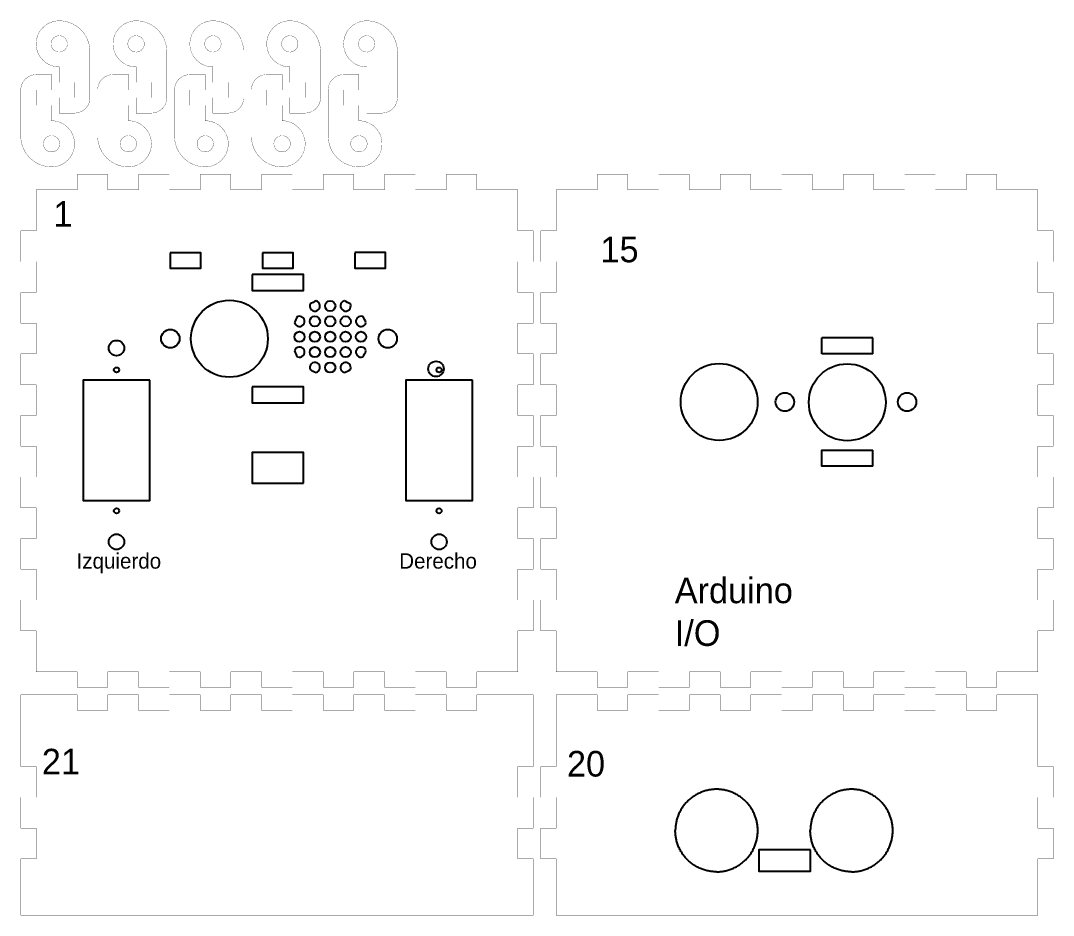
# Model space of a CAD drawing. Extents: x 10 to 742, y 10 to 384.
# Drawn here: x 10 to 211.5, y 183 to 357.5 of the extents above; entities that cross this region are included whole.
import ezdxf

# ---------------------------------------------------------------- set-up
doc = ezdxf.new("R2010")
doc.units = 0
doc.header["$MEASUREMENT"] = 0
doc.layers.add('Make2D$visible$lines', color=7, linetype='Continuous', true_color=0x000000)

msp = doc.modelspace()

# ---------------------------------------------------------------- linework, layer by layer
at = {"color": 1}
for points in [[(17.7, 357.5, 0.05, 0.05, 0), (17.35, 357.5, 0.05, 0.05, 0), (16.91, 357.46, 0.05, 0.05, 0), (16.34, 357.35, 0.05, 0.05, 0), (15.78, 357.16, 0.05, 0.05, 0), (15.38, 356.97, 0.05, 0.05, 0), (15.25, 356.9, 0.05, 0.05, 0), (15.12, 356.82, 0.05, 0.05, 0), (14.76, 356.57, 0.05, 0.05, 0), (14.32, 356.18, 0.05, 0.05, 0), (13.93, 355.74, 0.05, 0.05, 0), (13.68, 355.38, 0.05, 0.05, 0), (13.53, 355.12, 0.05, 0.05, 0), (13.34, 354.72, 0.05, 0.05, 0), (13.15, 354.16, 0.05, 0.05, 0), (13.04, 353.59, 0.05, 0.05, 0), (13, 353.15, 0.05, 0.05, 0), (13, 352.85, 0.05, 0.05, 0), (13.04, 352.41, 0.05, 0.05, 0), (13.15, 351.84, 0.05, 0.05, 0), (13.34, 351.28, 0.05, 0.05, 0), (13.53, 350.88, 0.05, 0.05, 0), (13.6, 350.75, 0.05, 0.05, 0), (13.68, 350.62, 0.05, 0.05, 0), (13.93, 350.26, 0.05, 0.05, 0), (14.32, 349.82, 0.05, 0.05, 0), (14.76, 349.43, 0.05, 0.05, 0), (15.12, 349.18, 0.05, 0.05, 0), (15.25, 349.1, 0.05, 0.05, 0), (15.38, 349.03, 0.05, 0.05, 0), (15.78, 348.84, 0.05, 0.05, 0), (16.34, 348.65, 0.05, 0.05, 0), (16.91, 348.54, 0.05, 0.05, 0), (17.35, 348.5, 0.05, 0.05, 0), (17.5, 348.5, 0.05, 0.05, 0), (17.5, 345.5, 0.05, 0.05, 0), (20.5, 345.5, 0.05, 0.05, 0), (20.5, 342.5, 0.05, 0.05, 0), (17.5, 342.5, 0.05, 0.05, 0), (17.5, 339.5, 0.05, 0.05, 0), (20.6, 339.5, 0.05, 0.05, 0), (20.89, 339.53, 0.05, 0.05, 0), (21.28, 339.6, 0.05, 0.05, 0), (21.65, 339.73, 0.05, 0.05, 0), (21.91, 339.85, 0.05, 0.05, 0), (22, 339.9, 0.05, 0.05, 0), (22.08, 339.95, 0.05, 0.05, 0), (22.33, 340.12, 0.05, 0.05, 0), (22.62, 340.38, 0.05, 0.05, 0), (22.88, 340.67, 0.05, 0.05, 0), (23.05, 340.92, 0.05, 0.05, 0), (23.1, 341, 0.05, 0.05, 0), (23.15, 341.08, 0.05, 0.05, 0), (23.27, 341.35, 0.05, 0.05, 0), (23.4, 341.72, 0.05, 0.05, 0), (23.47, 342.11, 0.05, 0.05, 0), (23.5, 342.4, 0.05, 0.05, 0), (23.5, 351.7, 0.05, 0.05, 0), (23.45, 352.29, 0.05, 0.05, 0), (23.29, 353.05, 0.05, 0.05, 0), (23.04, 353.79, 0.05, 0.05, 0), (22.79, 354.33, 0.05, 0.05, 0), (22.7, 354.5, 0.05, 0.05, 0), (22.6, 354.67, 0.05, 0.05, 0), (22.26, 355.15, 0.05, 0.05, 0), (21.74, 355.75, 0.05, 0.05, 0), (21.15, 356.26, 0.05, 0.05, 0), (20.67, 356.6, 0.05, 0.05, 0), (20.5, 356.7, 0.05, 0.05, 0), (20.33, 356.8, 0.05, 0.05, 0), (19.79, 357.04, 0.05, 0.05, 0), (19.05, 357.3, 0.05, 0.05, 0), (18.28, 357.45, 0.05, 0.05, 0), (17.7, 357.5, 0.05, 0.05, 0), (17.5, 357.5, 0.05, 0.05, 0)], [(32.7, 357.5, 0.05, 0.05, 0), (32.35, 357.5, 0.05, 0.05, 0), (31.91, 357.46, 0.05, 0.05, 0), (31.34, 357.35, 0.05, 0.05, 0), (30.78, 357.16, 0.05, 0.05, 0), (30.38, 356.97, 0.05, 0.05, 0), (30.25, 356.9, 0.05, 0.05, 0), (30.12, 356.82, 0.05, 0.05, 0), (29.76, 356.57, 0.05, 0.05, 0), (29.32, 356.18, 0.05, 0.05, 0), (28.93, 355.74, 0.05, 0.05, 0), (28.68, 355.38, 0.05, 0.05, 0), (28.6, 355.25, 0.05, 0.05, 0), (28.53, 355.12, 0.05, 0.05, 0), (28.34, 354.72, 0.05, 0.05, 0), (28.15, 354.16, 0.05, 0.05, 0), (28.04, 353.59, 0.05, 0.05, 0), (28, 353.15, 0.05, 0.05, 0), (28, 352.85, 0.05, 0.05, 0), (28.04, 352.41, 0.05, 0.05, 0), (28.15, 351.84, 0.05, 0.05, 0), (28.34, 351.28, 0.05, 0.05, 0), (28.53, 350.88, 0.05, 0.05, 0), (28.6, 350.75, 0.05, 0.05, 0), (28.68, 350.62, 0.05, 0.05, 0), (28.93, 350.26, 0.05, 0.05, 0), (29.32, 349.82, 0.05, 0.05, 0), (29.76, 349.43, 0.05, 0.05, 0), (30.12, 349.18, 0.05, 0.05, 0), (30.25, 349.1, 0.05, 0.05, 0), (30.38, 349.03, 0.05, 0.05, 0), (30.78, 348.84, 0.05, 0.05, 0), (31.34, 348.65, 0.05, 0.05, 0), (31.91, 348.54, 0.05, 0.05, 0), (32.35, 348.5, 0.05, 0.05, 0), (32.5, 348.5, 0.05, 0.05, 0), (32.5, 345.5, 0.05, 0.05, 0), (35.5, 345.5, 0.05, 0.05, 0), (35.5, 342.5, 0.05, 0.05, 0), (32.5, 342.5, 0.05, 0.05, 0), (32.5, 339.5, 0.05, 0.05, 0), (35.6, 339.5, 0.05, 0.05, 0), (35.89, 339.53, 0.05, 0.05, 0), (36.28, 339.6, 0.05, 0.05, 0), (36.65, 339.73, 0.05, 0.05, 0), (36.91, 339.85, 0.05, 0.05, 0), (37, 339.9, 0.05, 0.05, 0), (37.08, 339.95, 0.05, 0.05, 0), (37.33, 340.12, 0.05, 0.05, 0), (37.62, 340.38, 0.05, 0.05, 0), (37.88, 340.67, 0.05, 0.05, 0), (38.05, 340.92, 0.05, 0.05, 0), (38.1, 341, 0.05, 0.05, 0), (38.15, 341.08, 0.05, 0.05, 0), (38.27, 341.35, 0.05, 0.05, 0), (38.4, 341.72, 0.05, 0.05, 0), (38.47, 342.11, 0.05, 0.05, 0), (38.5, 342.4, 0.05, 0.05, 0), (38.5, 351.7, 0.05, 0.05, 0), (38.45, 352.29, 0.05, 0.05, 0), (38.29, 353.05, 0.05, 0.05, 0), (38.04, 353.79, 0.05, 0.05, 0), (37.79, 354.33, 0.05, 0.05, 0), (37.7, 354.5, 0.05, 0.05, 0), (37.6, 354.67, 0.05, 0.05, 0), (37.26, 355.15, 0.05, 0.05, 0), (36.74, 355.75, 0.05, 0.05, 0), (36.15, 356.26, 0.05, 0.05, 0), (35.67, 356.6, 0.05, 0.05, 0), (35.5, 356.7, 0.05, 0.05, 0), (35.33, 356.8, 0.05, 0.05, 0), (34.79, 357.04, 0.05, 0.05, 0), (34.05, 357.3, 0.05, 0.05, 0), (33.28, 357.45, 0.05, 0.05, 0), (32.7, 357.5, 0.05, 0.05, 0), (32.5, 357.5, 0.05, 0.05, 0)], [(47.7, 357.5, 0.05, 0.05, 0), (47.35, 357.5, 0.05, 0.05, 0), (46.91, 357.46, 0.05, 0.05, 0), (46.34, 357.35, 0.05, 0.05, 0), (45.78, 357.16, 0.05, 0.05, 0), (45.38, 356.97, 0.05, 0.05, 0), (45.25, 356.9, 0.05, 0.05, 0), (45.12, 356.82, 0.05, 0.05, 0), (44.76, 356.57, 0.05, 0.05, 0), (44.32, 356.18, 0.05, 0.05, 0), (43.93, 355.74, 0.05, 0.05, 0), (43.68, 355.38, 0.05, 0.05, 0), (43.6, 355.25, 0.05, 0.05, 0), (43.53, 355.12, 0.05, 0.05, 0), (43.34, 354.72, 0.05, 0.05, 0), (43.15, 354.16, 0.05, 0.05, 0), (43.04, 353.59, 0.05, 0.05, 0), (43, 353.15, 0.05, 0.05, 0), (43, 352.85, 0.05, 0.05, 0), (43.04, 352.41, 0.05, 0.05, 0), (43.15, 351.84, 0.05, 0.05, 0), (43.34, 351.28, 0.05, 0.05, 0), (43.53, 350.88, 0.05, 0.05, 0), (43.6, 350.75, 0.05, 0.05, 0), (43.68, 350.62, 0.05, 0.05, 0), (43.93, 350.26, 0.05, 0.05, 0), (44.32, 349.82, 0.05, 0.05, 0), (44.76, 349.43, 0.05, 0.05, 0), (45.12, 349.18, 0.05, 0.05, 0), (45.25, 349.1, 0.05, 0.05, 0), (45.38, 349.03, 0.05, 0.05, 0), (45.78, 348.84, 0.05, 0.05, 0), (46.34, 348.65, 0.05, 0.05, 0), (46.91, 348.54, 0.05, 0.05, 0), (47.35, 348.5, 0.05, 0.05, 0), (47.5, 348.5, 0.05, 0.05, 0), (47.5, 345.5, 0.05, 0.05, 0), (50.5, 345.5, 0.05, 0.05, 0), (50.5, 342.5, 0.05, 0.05, 0), (47.5, 342.5, 0.05, 0.05, 0), (47.5, 339.5, 0.05, 0.05, 0), (50.6, 339.5, 0.05, 0.05, 0), (50.89, 339.53, 0.05, 0.05, 0), (51.28, 339.6, 0.05, 0.05, 0), (51.65, 339.73, 0.05, 0.05, 0), (51.91, 339.85, 0.05, 0.05, 0), (52, 339.9, 0.05, 0.05, 0), (52.08, 339.95, 0.05, 0.05, 0), (52.33, 340.12, 0.05, 0.05, 0), (52.62, 340.38, 0.05, 0.05, 0), (52.88, 340.67, 0.05, 0.05, 0), (53.05, 340.92, 0.05, 0.05, 0), (53.1, 341, 0.05, 0.05, 0), (53.15, 341.08, 0.05, 0.05, 0), (53.27, 341.35, 0.05, 0.05, 0), (53.4, 341.72, 0.05, 0.05, 0), (53.47, 342.11, 0.05, 0.05, 0), (53.5, 342.4, 0.05, 0.05, 0), (53.5, 351.7, 0.05, 0.05, 0), (53.45, 352.29, 0.05, 0.05, 0), (53.29, 353.05, 0.05, 0.05, 0), (53.04, 353.79, 0.05, 0.05, 0), (52.79, 354.33, 0.05, 0.05, 0), (52.7, 354.5, 0.05, 0.05, 0), (52.6, 354.67, 0.05, 0.05, 0), (52.26, 355.15, 0.05, 0.05, 0), (51.74, 355.75, 0.05, 0.05, 0), (51.15, 356.26, 0.05, 0.05, 0), (50.67, 356.6, 0.05, 0.05, 0), (50.5, 356.7, 0.05, 0.05, 0), (50.33, 356.8, 0.05, 0.05, 0), (49.79, 357.04, 0.05, 0.05, 0), (49.05, 357.3, 0.05, 0.05, 0), (48.28, 357.45, 0.05, 0.05, 0), (47.7, 357.5, 0.05, 0.05, 0), (47.5, 357.5, 0.05, 0.05, 0)], [(62.7, 357.5, 0.05, 0.05, 0), (62.35, 357.5, 0.05, 0.05, 0), (61.91, 357.46, 0.05, 0.05, 0), (61.34, 357.35, 0.05, 0.05, 0), (60.78, 357.16, 0.05, 0.05, 0), (60.38, 356.97, 0.05, 0.05, 0), (60.25, 356.9, 0.05, 0.05, 0), (60.12, 356.82, 0.05, 0.05, 0), (59.76, 356.57, 0.05, 0.05, 0), (59.32, 356.18, 0.05, 0.05, 0), (58.93, 355.74, 0.05, 0.05, 0), (58.68, 355.38, 0.05, 0.05, 0), (58.53, 355.12, 0.05, 0.05, 0), (58.34, 354.72, 0.05, 0.05, 0), (58.15, 354.16, 0.05, 0.05, 0), (58.04, 353.59, 0.05, 0.05, 0), (58, 353.15, 0.05, 0.05, 0), (58, 352.85, 0.05, 0.05, 0), (58.04, 352.41, 0.05, 0.05, 0), (58.15, 351.84, 0.05, 0.05, 0), (58.34, 351.28, 0.05, 0.05, 0), (58.53, 350.88, 0.05, 0.05, 0), (58.6, 350.75, 0.05, 0.05, 0), (58.68, 350.62, 0.05, 0.05, 0), (58.93, 350.26, 0.05, 0.05, 0), (59.32, 349.82, 0.05, 0.05, 0), (59.76, 349.43, 0.05, 0.05, 0), (60.12, 349.18, 0.05, 0.05, 0), (60.25, 349.1, 0.05, 0.05, 0), (60.38, 349.03, 0.05, 0.05, 0), (60.78, 348.84, 0.05, 0.05, 0), (61.34, 348.65, 0.05, 0.05, 0), (61.91, 348.54, 0.05, 0.05, 0), (62.35, 348.5, 0.05, 0.05, 0), (62.5, 348.5, 0.05, 0.05, 0), (62.5, 345.5, 0.05, 0.05, 0), (65.5, 345.5, 0.05, 0.05, 0), (65.5, 342.5, 0.05, 0.05, 0), (62.5, 342.5, 0.05, 0.05, 0), (62.5, 339.5, 0.05, 0.05, 0), (65.6, 339.5, 0.05, 0.05, 0), (65.89, 339.53, 0.05, 0.05, 0), (66.28, 339.6, 0.05, 0.05, 0), (66.65, 339.73, 0.05, 0.05, 0), (66.91, 339.85, 0.05, 0.05, 0), (67, 339.9, 0.05, 0.05, 0), (67.08, 339.95, 0.05, 0.05, 0), (67.33, 340.12, 0.05, 0.05, 0), (67.62, 340.38, 0.05, 0.05, 0), (67.88, 340.67, 0.05, 0.05, 0), (68.05, 340.92, 0.05, 0.05, 0), (68.1, 341, 0.05, 0.05, 0), (68.15, 341.08, 0.05, 0.05, 0), (68.27, 341.35, 0.05, 0.05, 0), (68.4, 341.72, 0.05, 0.05, 0), (68.47, 342.11, 0.05, 0.05, 0), (68.5, 342.4, 0.05, 0.05, 0), (68.5, 351.7, 0.05, 0.05, 0), (68.45, 352.29, 0.05, 0.05, 0), (68.29, 353.05, 0.05, 0.05, 0), (68.04, 353.79, 0.05, 0.05, 0), (67.79, 354.33, 0.05, 0.05, 0), (67.7, 354.5, 0.05, 0.05, 0), (67.6, 354.67, 0.05, 0.05, 0), (67.26, 355.15, 0.05, 0.05, 0), (66.74, 355.75, 0.05, 0.05, 0), (66.15, 356.26, 0.05, 0.05, 0), (65.67, 356.6, 0.05, 0.05, 0), (65.5, 356.7, 0.05, 0.05, 0), (65.33, 356.8, 0.05, 0.05, 0), (64.79, 357.04, 0.05, 0.05, 0), (64.05, 357.3, 0.05, 0.05, 0), (63.28, 357.45, 0.05, 0.05, 0), (62.7, 357.5, 0.05, 0.05, 0), (62.5, 357.5, 0.05, 0.05, 0)], [(77.7, 357.5, 0.05, 0.05, 0), (77.35, 357.5, 0.05, 0.05, 0), (76.91, 357.46, 0.05, 0.05, 0), (76.34, 357.35, 0.05, 0.05, 0), (75.78, 357.16, 0.05, 0.05, 0), (75.38, 356.97, 0.05, 0.05, 0), (75.25, 356.9, 0.05, 0.05, 0), (75.12, 356.82, 0.05, 0.05, 0), (74.76, 356.57, 0.05, 0.05, 0), (74.32, 356.18, 0.05, 0.05, 0), (73.93, 355.74, 0.05, 0.05, 0), (73.68, 355.38, 0.05, 0.05, 0), (73.53, 355.12, 0.05, 0.05, 0), (73.34, 354.72, 0.05, 0.05, 0), (73.15, 354.16, 0.05, 0.05, 0), (73.04, 353.59, 0.05, 0.05, 0), (73, 353.15, 0.05, 0.05, 0), (73, 352.85, 0.05, 0.05, 0), (73.04, 352.41, 0.05, 0.05, 0), (73.15, 351.84, 0.05, 0.05, 0), (73.34, 351.28, 0.05, 0.05, 0), (73.53, 350.88, 0.05, 0.05, 0), (73.6, 350.75, 0.05, 0.05, 0), (73.68, 350.62, 0.05, 0.05, 0), (73.93, 350.26, 0.05, 0.05, 0), (74.32, 349.82, 0.05, 0.05, 0), (74.76, 349.43, 0.05, 0.05, 0), (75.12, 349.18, 0.05, 0.05, 0), (75.25, 349.1, 0.05, 0.05, 0), (75.38, 349.03, 0.05, 0.05, 0), (75.78, 348.84, 0.05, 0.05, 0), (76.34, 348.65, 0.05, 0.05, 0), (76.91, 348.54, 0.05, 0.05, 0), (77.35, 348.5, 0.05, 0.05, 0), (77.5, 348.5, 0.05, 0.05, 0), (77.5, 345.5, 0.05, 0.05, 0), (80.5, 345.5, 0.05, 0.05, 0), (80.5, 342.5, 0.05, 0.05, 0), (77.5, 342.5, 0.05, 0.05, 0), (77.5, 339.5, 0.05, 0.05, 0), (80.6, 339.5, 0.05, 0.05, 0), (80.89, 339.53, 0.05, 0.05, 0), (81.28, 339.6, 0.05, 0.05, 0), (81.65, 339.73, 0.05, 0.05, 0), (81.91, 339.85, 0.05, 0.05, 0), (82, 339.9, 0.05, 0.05, 0), (82.08, 339.95, 0.05, 0.05, 0), (82.33, 340.12, 0.05, 0.05, 0), (82.62, 340.38, 0.05, 0.05, 0), (82.88, 340.67, 0.05, 0.05, 0), (83.05, 340.92, 0.05, 0.05, 0), (83.1, 341, 0.05, 0.05, 0), (83.15, 341.08, 0.05, 0.05, 0), (83.27, 341.35, 0.05, 0.05, 0), (83.4, 341.72, 0.05, 0.05, 0), (83.47, 342.11, 0.05, 0.05, 0), (83.5, 342.4, 0.05, 0.05, 0), (83.5, 351.7, 0.05, 0.05, 0), (83.45, 352.29, 0.05, 0.05, 0), (83.29, 353.05, 0.05, 0.05, 0), (83.04, 353.79, 0.05, 0.05, 0), (82.79, 354.33, 0.05, 0.05, 0), (82.7, 354.5, 0.05, 0.05, 0), (82.6, 354.67, 0.05, 0.05, 0), (82.26, 355.15, 0.05, 0.05, 0), (81.74, 355.75, 0.05, 0.05, 0), (81.15, 356.26, 0.05, 0.05, 0), (80.67, 356.6, 0.05, 0.05, 0), (80.5, 356.7, 0.05, 0.05, 0), (80.33, 356.8, 0.05, 0.05, 0), (79.79, 357.04, 0.05, 0.05, 0), (79.05, 357.3, 0.05, 0.05, 0), (78.28, 357.45, 0.05, 0.05, 0), (77.7, 357.5, 0.05, 0.05, 0), (77.5, 357.5, 0.05, 0.05, 0)], [(15.9, 352.89, 0.05, 0.05, 0), (15.9, 353.11, 0, 0, 0)], [(30.9, 352.89, 0.05, 0.05, 0), (30.9, 353.11, 0, 0, 0)], [(45.9, 352.89, 0.05, 0.05, 0), (45.9, 353.11, 0, 0, 0)], [(60.9, 352.89, 0.05, 0.05, 0), (60.9, 353.11, 0, 0, 0)], [(75.9, 352.89, 0.05, 0.05, 0), (75.9, 353.11, 0, 0, 0)], [(17.6, 333.61, 0.05, 0.05, 0), (17.6, 333.39, 0.05, 0.05, 0), (17.54, 333.05, 0.05, 0.05, 0), (17.39, 332.7, 0.05, 0.05, 0), (17.35, 332.63, 0.05, 0.05, 0), (17.3, 332.57, 0.05, 0.05, 0), (17.05, 332.29, 0.05, 0.05, 0), (16.73, 332.08, 0.05, 0.05, 0), (16.66, 332.05, 0.05, 0.05, 0), (16.59, 332.01, 0.05, 0.05, 0), (16.23, 331.92, 0.05, 0.05, 0), (15.85, 331.91, 0.05, 0.05, 0), (15.77, 331.92, 0.05, 0.05, 0), (15.7, 331.93, 0.05, 0.05, 0), (15.33, 332.05, 0.05, 0.05, 0), (15.01, 332.24, 0.05, 0.05, 0), (14.95, 332.29, 0.05, 0.05, 0), (14.89, 332.34, 0.05, 0.05, 0), (14.65, 332.63, 0.05, 0.05, 0), (14.49, 332.98, 0.05, 0.05, 0), (14.47, 333.05, 0.05, 0.05, 0), (14.44, 333.12, 0.05, 0.05, 0), (14.4, 333.5, 0.05, 0.05, 0), (14.44, 333.88, 0.05, 0.05, 0), (14.47, 333.95, 0.05, 0.05, 0), (14.49, 334.03, 0.05, 0.05, 0), (14.65, 334.37, 0.05, 0.05, 0), (14.89, 334.66, 0.05, 0.05, 0), (14.95, 334.71, 0.05, 0.05, 0), (15.01, 334.76, 0.05, 0.05, 0), (15.33, 334.95, 0.05, 0.05, 0), (15.7, 335.07, 0.05, 0.05, 0), (15.77, 335.08, 0.05, 0.05, 0), (15.85, 335.1, 0.05, 0.05, 0), (16.23, 335.08, 0.05, 0.05, 0), (16.59, 334.99, 0.05, 0.05, 0), (16.66, 334.95, 0.05, 0.05, 0), (16.73, 334.92, 0.05, 0.05, 0), (17.05, 334.71, 0.05, 0.05, 0), (17.3, 334.43, 0.05, 0.05, 0), (17.35, 334.37, 0.05, 0.05, 0), (17.39, 334.3, 0.05, 0.05, 0), (17.54, 333.95, 0.05, 0.05, 0), (17.6, 333.61, 0.05, 0.05, 0), (17.6, 333.5, 0.05, 0.05, 0)], [(32.6, 333.61, 0.05, 0.05, 0), (32.6, 333.39, 0.05, 0.05, 0), (32.53, 333.05, 0.05, 0.05, 0), (32.39, 332.7, 0.05, 0.05, 0), (32.35, 332.63, 0.05, 0.05, 0), (32.3, 332.57, 0.05, 0.05, 0), (32.05, 332.29, 0.05, 0.05, 0), (31.73, 332.08, 0.05, 0.05, 0), (31.66, 332.05, 0.05, 0.05, 0), (31.59, 332.01, 0.05, 0.05, 0), (31.23, 331.92, 0.05, 0.05, 0), (30.85, 331.91, 0.05, 0.05, 0), (30.77, 331.92, 0.05, 0.05, 0), (30.7, 331.93, 0.05, 0.05, 0), (30.33, 332.05, 0.05, 0.05, 0), (30.01, 332.24, 0.05, 0.05, 0), (29.95, 332.29, 0.05, 0.05, 0), (29.89, 332.34, 0.05, 0.05, 0), (29.65, 332.63, 0.05, 0.05, 0), (29.49, 332.98, 0.05, 0.05, 0), (29.47, 333.05, 0.05, 0.05, 0), (29.44, 333.12, 0.05, 0.05, 0), (29.4, 333.5, 0.05, 0.05, 0), (29.44, 333.88, 0.05, 0.05, 0), (29.47, 333.95, 0.05, 0.05, 0), (29.49, 334.03, 0.05, 0.05, 0), (29.65, 334.37, 0.05, 0.05, 0), (29.89, 334.66, 0.05, 0.05, 0), (29.95, 334.71, 0.05, 0.05, 0), (30.01, 334.76, 0.05, 0.05, 0), (30.33, 334.95, 0.05, 0.05, 0), (30.7, 335.07, 0.05, 0.05, 0), (30.77, 335.08, 0.05, 0.05, 0), (30.85, 335.1, 0.05, 0.05, 0), (31.23, 335.08, 0.05, 0.05, 0), (31.59, 334.99, 0.05, 0.05, 0), (31.66, 334.95, 0.05, 0.05, 0), (31.73, 334.92, 0.05, 0.05, 0), (32.05, 334.71, 0.05, 0.05, 0), (32.3, 334.43, 0.05, 0.05, 0), (32.35, 334.37, 0.05, 0.05, 0), (32.39, 334.3, 0.05, 0.05, 0), (32.53, 333.95, 0.05, 0.05, 0), (32.6, 333.61, 0.05, 0.05, 0), (32.6, 333.5, 0.05, 0.05, 0)], [(47.6, 333.61, 0.05, 0.05, 0), (47.6, 333.39, 0.05, 0.05, 0), (47.54, 333.05, 0.05, 0.05, 0), (47.39, 332.7, 0.05, 0.05, 0), (47.35, 332.63, 0.05, 0.05, 0), (47.3, 332.57, 0.05, 0.05, 0), (47.05, 332.29, 0.05, 0.05, 0), (46.73, 332.08, 0.05, 0.05, 0), (46.66, 332.05, 0.05, 0.05, 0), (46.59, 332.01, 0.05, 0.05, 0), (46.23, 331.92, 0.05, 0.05, 0), (45.85, 331.91, 0.05, 0.05, 0), (45.77, 331.92, 0.05, 0.05, 0), (45.7, 331.93, 0.05, 0.05, 0), (45.33, 332.05, 0.05, 0.05, 0), (45.01, 332.24, 0.05, 0.05, 0), (44.95, 332.29, 0.05, 0.05, 0), (44.89, 332.34, 0.05, 0.05, 0), (44.65, 332.63, 0.05, 0.05, 0), (44.49, 332.98, 0.05, 0.05, 0), (44.47, 333.05, 0.05, 0.05, 0), (44.44, 333.12, 0.05, 0.05, 0), (44.4, 333.5, 0.05, 0.05, 0), (44.44, 333.88, 0.05, 0.05, 0), (44.47, 333.95, 0.05, 0.05, 0), (44.49, 334.03, 0.05, 0.05, 0), (44.65, 334.37, 0.05, 0.05, 0), (44.89, 334.66, 0.05, 0.05, 0), (44.95, 334.71, 0.05, 0.05, 0), (45.01, 334.76, 0.05, 0.05, 0), (45.33, 334.95, 0.05, 0.05, 0), (45.7, 335.07, 0.05, 0.05, 0), (45.77, 335.08, 0.05, 0.05, 0), (45.85, 335.1, 0.05, 0.05, 0), (46.23, 335.08, 0.05, 0.05, 0), (46.59, 334.99, 0.05, 0.05, 0), (46.66, 334.95, 0.05, 0.05, 0), (46.73, 334.92, 0.05, 0.05, 0), (47.05, 334.71, 0.05, 0.05, 0), (47.3, 334.43, 0.05, 0.05, 0), (47.35, 334.37, 0.05, 0.05, 0), (47.39, 334.3, 0.05, 0.05, 0), (47.54, 333.95, 0.05, 0.05, 0), (47.6, 333.61, 0.05, 0.05, 0), (47.6, 333.5, 0.05, 0.05, 0)], [(62.6, 333.61, 0.05, 0.05, 0), (62.6, 333.39, 0.05, 0.05, 0), (62.54, 333.05, 0.05, 0.05, 0), (62.39, 332.7, 0.05, 0.05, 0), (62.35, 332.63, 0.05, 0.05, 0), (62.3, 332.57, 0.05, 0.05, 0), (62.05, 332.29, 0.05, 0.05, 0), (61.73, 332.08, 0.05, 0.05, 0), (61.66, 332.05, 0.05, 0.05, 0), (61.59, 332.01, 0.05, 0.05, 0), (61.23, 331.92, 0.05, 0.05, 0), (60.85, 331.91, 0.05, 0.05, 0), (60.77, 331.92, 0.05, 0.05, 0), (60.7, 331.93, 0.05, 0.05, 0), (60.33, 332.05, 0.05, 0.05, 0), (60.01, 332.24, 0.05, 0.05, 0), (59.95, 332.29, 0.05, 0.05, 0), (59.89, 332.34, 0.05, 0.05, 0), (59.65, 332.63, 0.05, 0.05, 0), (59.49, 332.98, 0.05, 0.05, 0), (59.47, 333.05, 0.05, 0.05, 0), (59.44, 333.12, 0.05, 0.05, 0), (59.4, 333.5, 0.05, 0.05, 0), (59.44, 333.88, 0.05, 0.05, 0), (59.47, 333.95, 0.05, 0.05, 0), (59.49, 334.03, 0.05, 0.05, 0), (59.65, 334.37, 0.05, 0.05, 0), (59.89, 334.66, 0.05, 0.05, 0), (59.95, 334.71, 0.05, 0.05, 0), (60.01, 334.76, 0.05, 0.05, 0), (60.33, 334.95, 0.05, 0.05, 0), (60.7, 335.07, 0.05, 0.05, 0), (60.77, 335.08, 0.05, 0.05, 0), (60.85, 335.1, 0.05, 0.05, 0), (61.23, 335.08, 0.05, 0.05, 0), (61.59, 334.99, 0.05, 0.05, 0), (61.66, 334.95, 0.05, 0.05, 0), (61.73, 334.92, 0.05, 0.05, 0), (62.05, 334.71, 0.05, 0.05, 0), (62.3, 334.43, 0.05, 0.05, 0), (62.35, 334.37, 0.05, 0.05, 0), (62.39, 334.3, 0.05, 0.05, 0), (62.54, 333.95, 0.05, 0.05, 0), (62.6, 333.61, 0.05, 0.05, 0), (62.6, 333.5, 0.05, 0.05, 0)], [(77.6, 333.61, 0.05, 0.05, 0), (77.6, 333.39, 0.05, 0.05, 0), (77.54, 333.05, 0.05, 0.05, 0), (77.39, 332.7, 0.05, 0.05, 0), (77.35, 332.63, 0.05, 0.05, 0), (77.3, 332.57, 0.05, 0.05, 0), (77.05, 332.29, 0.05, 0.05, 0), (76.73, 332.08, 0.05, 0.05, 0), (76.66, 332.05, 0.05, 0.05, 0), (76.59, 332.01, 0.05, 0.05, 0), (76.23, 331.92, 0.05, 0.05, 0), (75.85, 331.91, 0.05, 0.05, 0), (75.77, 331.92, 0.05, 0.05, 0), (75.7, 331.93, 0.05, 0.05, 0), (75.33, 332.05, 0.05, 0.05, 0), (75.01, 332.24, 0.05, 0.05, 0), (74.95, 332.29, 0.05, 0.05, 0), (74.89, 332.34, 0.05, 0.05, 0), (74.65, 332.63, 0.05, 0.05, 0), (74.49, 332.98, 0.05, 0.05, 0), (74.47, 333.05, 0.05, 0.05, 0), (74.44, 333.12, 0.05, 0.05, 0), (74.4, 333.5, 0.05, 0.05, 0), (74.44, 333.88, 0.05, 0.05, 0), (74.47, 333.95, 0.05, 0.05, 0), (74.49, 334.03, 0.05, 0.05, 0), (74.65, 334.37, 0.05, 0.05, 0), (74.89, 334.66, 0.05, 0.05, 0), (74.95, 334.71, 0.05, 0.05, 0), (75.01, 334.76, 0.05, 0.05, 0), (75.33, 334.95, 0.05, 0.05, 0), (75.7, 335.07, 0.05, 0.05, 0), (75.77, 335.08, 0.05, 0.05, 0), (75.85, 335.1, 0.05, 0.05, 0), (76.23, 335.08, 0.05, 0.05, 0), (76.59, 334.99, 0.05, 0.05, 0), (76.66, 334.95, 0.05, 0.05, 0), (76.73, 334.92, 0.05, 0.05, 0), (77.05, 334.71, 0.05, 0.05, 0), (77.3, 334.43, 0.05, 0.05, 0), (77.35, 334.37, 0.05, 0.05, 0), (77.39, 334.3, 0.05, 0.05, 0), (77.54, 333.95, 0.05, 0.05, 0), (77.6, 333.61, 0.05, 0.05, 0), (77.6, 333.5, 0.05, 0.05, 0)], [(15.8, 329, 0.05, 0.05, 0), (16.15, 329, 0, 0, 0)], [(30.8, 329, 0.05, 0.05, 0), (31.15, 329, 0, 0, 0)], [(45.8, 329, 0.05, 0.05, 0), (46.15, 329, 0, 0, 0)], [(60.8, 329, 0.05, 0.05, 0), (61.15, 329, 0, 0, 0)], [(75.8, 329, 0.05, 0.05, 0), (76.15, 329, 0, 0, 0)], [(10, 183, 0.05, 0.05, 0), (110, 183, 0, 0, 0)]]:
    msp.add_lwpolyline(points, format="xyseb", dxfattribs=at)
at = {"color": 1, "const_width": 0.05}
for points in [[(15.9, 353.11), (15.96, 353.45), (16.11, 353.8), (16.15, 353.86), (16.19, 353.93), (16.45, 354.21), (16.77, 354.42), (16.84, 354.45), (16.9, 354.49), (17.27, 354.58), (17.65, 354.6), (17.73, 354.58), (17.8, 354.57), (18.16, 354.46), (18.49, 354.26), (18.55, 354.21), (18.6, 354.16), (18.85, 353.86), (19.01, 353.53), (19.03, 353.45), (19.06, 353.38), (19.1, 353), (19.06, 352.62), (19.03, 352.55), (19.01, 352.48), (18.85, 352.14), (18.6, 351.84), (18.55, 351.79), (18.49, 351.74), (18.16, 351.55), (17.8, 351.43), (17.73, 351.42), (17.65, 351.4), (17.27, 351.42), (16.9, 351.51), (16.84, 351.54), (16.77, 351.58), (16.45, 351.79), (16.19, 352.07), (16.15, 352.14), (16.11, 352.2), (15.96, 352.55), (15.9, 352.89), (15.9, 353)], [(30.9, 353.11), (30.96, 353.45), (31.11, 353.8), (31.15, 353.86), (31.2, 353.93), (31.45, 354.21), (31.77, 354.42), (31.84, 354.45), (31.9, 354.49), (32.27, 354.58), (32.65, 354.6), (32.8, 354.57), (33.16, 354.46), (33.49, 354.26), (33.55, 354.21), (33.61, 354.16), (33.85, 353.86), (34.01, 353.53), (34.03, 353.45), (34.06, 353.38), (34.1, 353), (34.06, 352.62), (34.03, 352.55), (34.01, 352.48), (33.85, 352.14), (33.61, 351.84), (33.55, 351.79), (33.49, 351.74), (33.16, 351.55), (32.8, 351.43), (32.65, 351.4), (32.27, 351.42), (31.9, 351.51), (31.84, 351.54), (31.77, 351.58), (31.45, 351.79), (31.2, 352.07), (31.15, 352.14), (31.11, 352.2), (30.96, 352.55), (30.9, 352.89), (30.9, 353)], [(45.9, 353.11), (45.96, 353.45), (46.11, 353.8), (46.15, 353.86), (46.19, 353.93), (46.45, 354.21), (46.77, 354.42), (46.84, 354.45), (46.9, 354.49), (47.27, 354.58), (47.65, 354.6), (47.73, 354.58), (47.8, 354.57), (48.16, 354.46), (48.49, 354.26), (48.55, 354.21), (48.61, 354.16), (48.85, 353.86), (49.01, 353.53), (49.03, 353.45), (49.06, 353.38), (49.1, 353), (49.06, 352.62), (49.03, 352.55), (49.01, 352.48), (48.85, 352.14), (48.61, 351.84), (48.55, 351.79), (48.49, 351.74), (48.16, 351.55), (47.8, 351.43), (47.73, 351.42), (47.65, 351.4), (47.27, 351.42), (46.9, 351.51), (46.84, 351.54), (46.77, 351.58), (46.45, 351.79), (46.19, 352.07), (46.15, 352.14), (46.11, 352.2), (45.96, 352.55), (45.9, 352.89), (45.9, 353)], [(60.9, 353.11), (60.96, 353.45), (61.11, 353.8), (61.15, 353.86), (61.2, 353.93), (61.45, 354.21), (61.77, 354.42), (61.84, 354.45), (61.9, 354.49), (62.27, 354.58), (62.65, 354.6), (62.73, 354.58), (62.8, 354.57), (63.16, 354.46), (63.49, 354.26), (63.55, 354.21), (63.61, 354.16), (63.85, 353.86), (64.01, 353.53), (64.03, 353.45), (64.06, 353.38), (64.1, 353), (64.06, 352.62), (64.03, 352.55), (64.01, 352.48), (63.85, 352.14), (63.61, 351.84), (63.55, 351.79), (63.49, 351.74), (63.16, 351.55), (62.8, 351.43), (62.73, 351.42), (62.65, 351.4), (62.27, 351.42), (61.9, 351.51), (61.84, 351.54), (61.77, 351.58), (61.45, 351.79), (61.2, 352.07), (61.15, 352.14), (61.11, 352.2), (60.96, 352.55), (60.9, 352.89), (60.9, 353)], [(75.9, 353.11), (75.96, 353.45), (76.11, 353.8), (76.15, 353.86), (76.2, 353.93), (76.45, 354.21), (76.77, 354.42), (76.84, 354.45), (76.9, 354.49), (77.27, 354.58), (77.65, 354.6), (77.73, 354.58), (77.8, 354.57), (78.16, 354.46), (78.49, 354.26), (78.55, 354.21), (78.61, 354.16), (78.85, 353.86), (79.01, 353.53), (79.03, 353.45), (79.06, 353.38), (79.1, 353), (79.06, 352.62), (79.03, 352.55), (79.01, 352.48), (78.85, 352.14), (78.61, 351.84), (78.55, 351.79), (78.49, 351.74), (78.16, 351.55), (77.8, 351.43), (77.73, 351.42), (77.65, 351.4), (77.27, 351.42), (76.9, 351.51), (76.84, 351.54), (76.77, 351.58), (76.45, 351.79), (76.2, 352.07), (76.15, 352.14), (76.11, 352.2), (75.96, 352.55), (75.9, 352.89), (75.9, 353)], [(16.15, 329), (16.59, 329.04), (17.16, 329.15), (17.72, 329.34), (18.12, 329.53), (18.25, 329.6), (18.38, 329.68), (18.74, 329.93), (19.18, 330.32), (19.57, 330.76), (19.82, 331.12), (19.9, 331.25), (19.97, 331.38), (20.16, 331.78), (20.35, 332.34), (20.46, 332.91), (20.5, 333.35), (20.5, 333.65), (20.46, 334.09), (20.35, 334.67), (20.16, 335.22), (19.97, 335.62), (19.9, 335.75), (19.82, 335.88), (19.57, 336.24), (19.18, 336.68), (18.74, 337.07), (18.38, 337.32), (18.25, 337.4), (18.12, 337.47), (17.72, 337.66), (17.16, 337.85), (16.59, 337.96), (16.15, 338), (16, 338), (16, 341), (13, 341), (13, 344), (16, 344), (16, 347), (12.9, 347), (12.61, 346.98), (12.22, 346.9), (11.85, 346.77), (11.58, 346.65), (11.5, 346.6), (11.41, 346.55), (11.17, 346.38), (10.88, 346.12), (10.62, 345.83), (10.45, 345.59), (10.4, 345.5), (10.35, 345.42), (10.23, 345.15), (10.1, 344.78), (10.03, 344.39), (10, 344.1), (10, 334.8), (10.05, 334.22), (10.2, 333.45), (10.46, 332.7), (10.71, 332.17), (10.8, 332), (10.9, 331.83), (11.24, 331.35), (11.76, 330.76), (12.35, 330.24), (12.83, 329.9), (13, 329.81), (13.17, 329.71), (13.7, 329.46), (14.45, 329.2), (15.21, 329.05), (15.8, 329), (16, 329)], [(31.15, 329), (31.59, 329.04), (32.16, 329.15), (32.72, 329.34), (33.12, 329.53), (33.25, 329.6), (33.38, 329.68), (33.74, 329.93), (34.18, 330.32), (34.57, 330.76), (34.82, 331.12), (34.9, 331.25), (34.97, 331.38), (35.16, 331.78), (35.35, 332.34), (35.46, 332.91), (35.5, 333.35), (35.5, 333.65), (35.46, 334.09), (35.35, 334.67), (35.16, 335.22), (34.97, 335.62), (34.9, 335.75), (34.82, 335.88), (34.57, 336.24), (34.18, 336.68), (33.74, 337.07), (33.38, 337.32), (33.25, 337.4), (33.12, 337.47), (32.72, 337.66), (32.16, 337.85), (31.59, 337.96), (31.15, 338), (31, 338), (31, 341), (28, 341), (28, 344), (31, 344), (31, 347), (27.9, 347), (27.61, 346.98), (27.22, 346.9), (26.85, 346.77), (26.58, 346.65), (26.5, 346.6), (26.41, 346.55), (26.17, 346.38), (25.88, 346.12), (25.62, 345.83), (25.45, 345.59), (25.4, 345.5), (25.35, 345.42), (25.23, 345.15), (25.1, 344.78), (25.03, 344.39), (25, 344.1), (25, 334.8), (25.05, 334.22), (25.2, 333.45), (25.46, 332.7), (25.71, 332.17), (25.8, 332), (25.9, 331.83), (26.24, 331.35), (26.76, 330.76), (27.35, 330.24), (27.83, 329.9), (28, 329.81), (28.17, 329.71), (28.71, 329.46), (29.45, 329.2), (30.21, 329.05), (30.8, 329), (31, 329)], [(46.15, 329), (46.59, 329.04), (47.16, 329.15), (47.72, 329.34), (48.12, 329.53), (48.25, 329.6), (48.38, 329.68), (48.74, 329.93), (49.18, 330.32), (49.57, 330.76), (49.82, 331.12), (49.9, 331.25), (49.97, 331.38), (50.16, 331.78), (50.35, 332.34), (50.46, 332.91), (50.5, 333.35), (50.5, 333.65), (50.46, 334.09), (50.35, 334.67), (50.16, 335.22), (49.97, 335.62), (49.9, 335.75), (49.82, 335.88), (49.57, 336.24), (49.18, 336.68), (48.74, 337.07), (48.38, 337.32), (48.25, 337.4), (48.12, 337.47), (47.72, 337.66), (47.16, 337.85), (46.59, 337.96), (46.15, 338), (46, 338), (46, 341), (43, 341), (43, 344), (46, 344), (46, 347), (42.9, 347), (42.61, 346.98), (42.22, 346.9), (41.85, 346.77), (41.58, 346.65), (41.5, 346.6), (41.41, 346.55), (41.17, 346.38), (40.88, 346.12), (40.62, 345.83), (40.45, 345.59), (40.4, 345.5), (40.35, 345.42), (40.23, 345.15), (40.1, 344.78), (40.03, 344.39), (40, 344.1), (40, 334.8), (40.05, 334.22), (40.2, 333.45), (40.46, 332.7), (40.71, 332.17), (40.8, 332), (40.9, 331.83), (41.24, 331.35), (41.76, 330.76), (42.35, 330.24), (42.83, 329.9), (43, 329.81), (43.17, 329.71), (43.7, 329.46), (44.45, 329.2), (45.21, 329.05), (45.8, 329), (46, 329)], [(61.15, 329), (61.59, 329.04), (62.16, 329.15), (62.72, 329.34), (63.12, 329.53), (63.25, 329.6), (63.38, 329.68), (63.74, 329.93), (64.18, 330.32), (64.57, 330.76), (64.82, 331.12), (64.9, 331.25), (64.97, 331.38), (65.16, 331.78), (65.34, 332.34), (65.46, 332.91), (65.5, 333.35), (65.5, 333.65), (65.46, 334.09), (65.34, 334.67), (65.16, 335.22), (64.97, 335.62), (64.9, 335.75), (64.82, 335.88), (64.57, 336.24), (64.18, 336.68), (63.74, 337.07), (63.38, 337.32), (63.25, 337.4), (63.12, 337.47), (62.72, 337.66), (62.16, 337.85), (61.59, 337.96), (61.15, 338), (61, 338), (61, 341), (58, 341), (58, 344), (61, 344), (61, 347), (57.9, 347), (57.61, 346.98), (57.22, 346.9), (56.85, 346.77), (56.58, 346.65), (56.5, 346.6), (56.41, 346.55), (56.17, 346.38), (55.88, 346.12), (55.62, 345.83), (55.45, 345.59), (55.4, 345.5), (55.35, 345.42), (55.23, 345.15), (55.1, 344.78), (55.03, 344.39), (55, 344.1), (55, 334.8), (55.05, 334.22), (55.2, 333.45), (55.45, 332.7), (55.71, 332.17), (55.8, 332), (55.9, 331.83), (56.24, 331.35), (56.76, 330.76), (57.35, 330.24), (57.83, 329.9), (58, 329.81), (58.17, 329.71), (58.71, 329.46), (59.45, 329.2), (60.21, 329.05), (60.8, 329), (61, 329)], [(76.15, 329), (76.59, 329.04), (77.16, 329.15), (77.72, 329.34), (78.12, 329.53), (78.25, 329.6), (78.38, 329.68), (78.74, 329.93), (79.18, 330.32), (79.57, 330.76), (79.82, 331.12), (79.9, 331.25), (79.97, 331.38), (80.16, 331.78), (80.35, 332.34), (80.46, 332.91), (80.5, 333.35), (80.5, 333.65), (80.46, 334.09), (80.35, 334.67), (80.16, 335.22), (79.97, 335.62), (79.9, 335.75), (79.82, 335.88), (79.57, 336.24), (79.18, 336.68), (78.74, 337.07), (78.38, 337.32), (78.25, 337.4), (78.12, 337.47), (77.72, 337.66), (77.16, 337.85), (76.59, 337.96), (76.15, 338), (76, 338), (76, 341), (73, 341), (73, 344), (76, 344), (76, 347), (72.9, 347), (72.61, 346.98), (72.22, 346.9), (71.85, 346.77), (71.58, 346.65), (71.5, 346.6), (71.41, 346.55), (71.17, 346.38), (70.88, 346.12), (70.62, 345.83), (70.45, 345.59), (70.4, 345.5), (70.35, 345.42), (70.23, 345.15), (70.1, 344.78), (70.03, 344.39), (70, 344.1), (70, 334.8), (70.05, 334.22), (70.2, 333.45), (70.45, 332.7), (70.71, 332.17), (70.8, 332), (70.9, 331.83), (71.24, 331.35), (71.76, 330.76), (72.35, 330.24), (72.83, 329.9), (73, 329.81), (73.17, 329.71), (73.71, 329.46), (74.45, 329.2), (75.21, 329.05), (75.8, 329), (76, 329)], [(110, 183), (110, 194), (107, 194), (107, 200), (110, 200), (110, 206), (107, 206), (107, 212), (110, 212), (110, 226), (99, 226), (99, 223), (93, 223), (93, 226), (87, 226), (87, 223), (81, 223), (81, 226), (75, 226), (75, 223), (69, 223), (69, 226), (63, 226), (63, 223), (57, 223), (57, 226), (51, 226), (51, 223), (45, 223), (45, 226), (39, 226), (39, 223), (33, 223), (33, 226), (27, 226), (27, 223), (21, 223), (21, 226), (10, 226), (10, 212), (13, 212), (13, 206), (10, 206), (10, 200), (13, 200), (13, 194), (10, 194), (10, 183), (13, 183)]]:
    msp.add_lwpolyline(points, dxfattribs=at)
for points in [[(13, 230.5), (21, 230.5), (21, 227.5), (27, 227.5), (27, 230.5), (33, 230.5), (33, 227.5), (39, 227.5), (39, 230.5), (45, 230.5), (45, 227.5), (51, 227.5), (51, 230.5), (57, 230.5), (57, 227.5), (63, 227.5), (63, 230.5), (69, 230.5), (69, 227.5), (75, 227.5), (75, 230.5), (81, 230.5), (81, 227.5), (87, 227.5), (87, 230.5), (93, 230.5), (93, 227.5), (99, 227.5), (99, 230.5), (107, 230.5), (107, 238.5), (110, 238.5), (110, 244.5), (107, 244.5), (107, 250.5), (110, 250.5), (110, 256.5), (107, 256.5), (107, 262.5), (110, 262.5), (110, 268.5), (107, 268.5), (107, 274.5), (110, 274.5), (110, 280.5), (107, 280.5), (107, 286.5), (110, 286.5), (110, 292.5), (107, 292.5), (107, 298.5), (110, 298.5), (110, 304.5), (107, 304.5), (107, 310.5), (110, 310.5), (110, 316.5), (107, 316.5), (107, 324.5), (99, 324.5), (99, 327.5), (93, 327.5), (93, 324.5), (87, 324.5), (87, 327.5), (81, 327.5), (81, 324.5), (75, 324.5), (75, 327.5), (69, 327.5), (69, 324.5), (63, 324.5), (63, 327.5), (57, 327.5), (57, 324.5), (51, 324.5), (51, 327.5), (45, 327.5), (45, 324.5), (39, 324.5), (39, 327.5), (33, 327.5), (33, 324.5), (27, 324.5), (27, 327.5), (21, 327.5), (21, 324.5), (13, 324.5), (13, 316.5), (10, 316.5), (10, 310.5), (13, 310.5), (13, 304.5), (10, 304.5), (10, 298.5), (13, 298.5), (13, 292.5), (10, 292.5), (10, 286.5), (13, 286.5), (13, 280.5), (10, 280.5), (10, 274.5), (13, 274.5), (13, 268.5), (10, 268.5), (10, 262.5), (13, 262.5), (13, 256.5), (10, 256.5), (10, 250.5), (13, 250.5), (13, 244.5), (10, 244.5), (10, 238.5), (13, 238.5), (13, 230.5)], [(114.5, 230.5), (122.5, 230.5), (122.5, 227.5), (128.5, 227.5), (128.5, 230.5), (134.5, 230.5), (134.5, 227.5), (140.5, 227.5), (140.5, 230.5), (146.5, 230.5), (146.5, 227.5), (152.5, 227.5), (152.5, 230.5), (158.5, 230.5), (158.5, 227.5), (164.5, 227.5), (164.5, 230.5), (170.5, 230.5), (170.5, 227.5), (176.5, 227.5), (176.5, 230.5), (182.5, 230.5), (182.5, 227.5), (188.5, 227.5), (188.5, 230.5), (194.5, 230.5), (194.5, 227.5), (200.5, 227.5), (200.5, 230.5), (208.5, 230.5), (208.5, 238.5), (211.5, 238.5), (211.5, 244.5), (208.5, 244.5), (208.5, 250.5), (211.5, 250.5), (211.5, 256.5), (208.5, 256.5), (208.5, 262.5), (211.5, 262.5), (211.5, 268.5), (208.5, 268.5), (208.5, 274.5), (211.5, 274.5), (211.5, 280.5), (208.5, 280.5), (208.5, 286.5), (211.5, 286.5), (211.5, 292.5), (208.5, 292.5), (208.5, 298.5), (211.5, 298.5), (211.5, 304.5), (208.5, 304.5), (208.5, 310.5), (211.5, 310.5), (211.5, 316.5), (208.5, 316.5), (208.5, 324.5), (200.5, 324.5), (200.5, 327.5), (194.5, 327.5), (194.5, 324.5), (188.5, 324.5), (188.5, 327.5), (182.5, 327.5), (182.5, 324.5), (176.5, 324.5), (176.5, 327.5), (170.5, 327.5), (170.5, 324.5), (164.5, 324.5), (164.5, 327.5), (158.5, 327.5), (158.5, 324.5), (152.5, 324.5), (152.5, 327.5), (146.5, 327.5), (146.5, 324.5), (140.5, 324.5), (140.5, 327.5), (134.5, 327.5), (134.5, 324.5), (128.5, 324.5), (128.5, 327.5), (122.5, 327.5), (122.5, 324.5), (114.5, 324.5), (114.5, 316.5), (111.5, 316.5), (111.5, 310.5), (114.5, 310.5), (114.5, 304.5), (111.5, 304.5), (111.5, 298.5), (114.5, 298.5), (114.5, 292.5), (111.5, 292.5), (111.5, 286.5), (114.5, 286.5), (114.5, 280.5), (111.5, 280.5), (111.5, 274.5), (114.5, 274.5), (114.5, 268.5), (111.5, 268.5), (111.5, 262.5), (114.5, 262.5), (114.5, 256.5), (111.5, 256.5), (111.5, 250.5), (114.5, 250.5), (114.5, 244.5), (111.5, 244.5), (111.5, 238.5), (114.5, 238.5), (114.5, 230.5)], [(114.5, 183), (208.5, 183), (208.5, 194), (211.5, 194), (211.5, 200), (208.5, 200), (208.5, 206), (211.5, 206), (211.5, 212), (208.5, 212), (208.5, 226), (200.5, 226), (200.5, 223), (194.5, 223), (194.5, 226), (188.5, 226), (188.5, 223), (182.5, 223), (182.5, 226), (176.5, 226), (176.5, 223), (170.5, 223), (170.5, 226), (164.5, 226), (164.5, 223), (158.5, 223), (158.5, 226), (152.5, 226), (152.5, 223), (146.5, 223), (146.5, 226), (140.5, 226), (140.5, 223), (134.5, 223), (134.5, 226), (128.5, 226), (128.5, 223), (122.5, 223), (122.5, 226), (114.5, 226), (114.5, 212), (111.5, 212), (111.5, 206), (114.5, 206), (114.5, 200), (111.5, 200), (111.5, 194), (114.5, 194), (114.5, 183)]]:
    msp.add_lwpolyline(points, close=True, dxfattribs=at)
at = {"color": 1}
for points in [[(39.17, 312.26), (39.17, 309.26), (45.17, 309.26), (45.17, 312.26), (39.17, 312.26)], [(57.17, 312.26), (57.17, 309.26), (63.17, 309.26), (63.17, 312.26), (57.17, 312.26)], [(75.17, 312.26), (75.17, 309.26), (81.17, 309.26), (81.17, 312.27), (75.17, 312.27)], [(55.17, 307.98), (55.17, 304.88), (65.17, 304.88), (65.17, 307.98), (55.17, 307.98)], [(166.31, 292.53), (166.31, 295.63)], [(176.31, 295.63), (166.31, 295.63)], [(176.31, 292.53), (176.31, 295.63)], [(176.31, 292.53), (166.31, 292.53)], [(176.31, 292.53), (166.31, 292.53)], [(35.18, 287.39), (22.18, 287.39), (22.18, 263.89), (35.18, 263.89), (35.18, 287.39)], [(98.15, 287.39), (85.15, 287.39), (85.15, 263.89), (98.15, 263.89), (98.15, 287.39)], [(55.17, 286.08), (55.17, 282.98), (65.17, 282.98), (65.17, 286.08), (55.17, 286.08)], [(65.17, 267.27), (65.17, 273.27), (55.17, 273.27), (55.17, 267.27), (65.17, 267.27)], [(176.31, 270.63), (166.31, 270.63), (166.31, 273.73), (176.31, 273.73)], [(176.31, 270.63), (176.31, 273.73)]]:
    msp.add_lwpolyline(points, dxfattribs=at)
msp.add_lwpolyline([(164.12, 195.78), (154.04, 195.78), (154.04, 191.56), (164.12, 191.56)], close=True, dxfattribs=at)
at = {"color": 1, "linetype": 'ByBlock'}
for centre in [(50.72, 295.48), (146.31, 283.13), (171.31, 283.07)]:
    msp.add_circle(centre, 7.5, dxfattribs=at)
at = {"color": 1}
for centre, radius in [((70.4, 301.86), 1), ((67.4, 298.86), 1), ((70.4, 298.86), 1), ((73.4, 298.86), 1), ((39.19, 295.48), 1.8), ((64.4, 295.86), 1), ((67.4, 295.86), 1), ((70.4, 295.86), 1), ((73.4, 295.86), 1), ((76.4, 295.86), 1), ((81.62, 295.48), 1.8), ((28.68, 293.65), 1.5), ((67.4, 292.86), 1), ((70.4, 292.86), 1), ((73.4, 292.86), 1), ((70.4, 289.86), 1), ((91.04, 289.58), 1.5), ((28.69, 289.39), 0.5), ((91.64, 289.39), 0.5), ((159.13, 283.13), 1.8), ((159.13, 283.13), 1.8), ((182.97, 283.13), 1.8), ((182.97, 283.13), 1.8), ((28.69, 261.89), 0.5), ((91.63, 261.89), 0.5), ((28.68, 255.85), 1.5), ((91.65, 255.85), 1.5)]:
    msp.add_circle(centre, radius, dxfattribs=at)
for centre, start, end in [((67.4, 301.86), 156.7478, 76.3823), ((73.4, 301.86), 103.6177, 23.2522), ((64.4, 298.86), 193.6177, 113.2522), ((76.4, 298.86), 66.7478, 346.3823), ((64.4, 292.86), 246.7478, 166.3823), ((76.4, 292.86), 13.6177, 293.2522), ((67.4, 289.86), 283.6177, 203.2522), ((73.4, 289.86), 336.7478, 256.3823)]:
    msp.add_arc(centre, 1, start, end, dxfattribs=at)
at = {"color": 1, "linetype": 'ByBlock'}
for start, end in [(111.6298, 121.5003), (58.4997, 68.3702), (148.4997, 158.3702), (21.6298, 31.5003), (201.6298, 211.5003), (328.4997, 338.3702), (238.4997, 248.3702), (291.6298, 301.5003)]:
    msp.add_arc((70.4, 295.86), 7.5, start, end, dxfattribs=at)
at = {"layer": 'Make2D$visible$lines', "color": 1}
for points in [[(153.84, 199.52), (153.84, 199.7), (153.83, 199.88), (153.82, 200.06), (153.81, 200.24), (153.79, 200.42), (153.77, 200.61), (153.74, 200.8), (153.71, 200.98), (153.67, 201.17), (153.63, 201.36), (153.58, 201.54), (153.53, 201.73), (153.47, 201.92), (153.41, 202.11), (153.35, 202.29), (153.28, 202.48), (153.2, 202.67), (153.12, 202.85), (153.03, 203.03), (152.94, 203.21), (152.85, 203.39), (152.75, 203.57), (152.64, 203.75), (152.53, 203.92), (152.41, 204.09), (152.29, 204.26), (152.17, 204.43), (152.04, 204.59), (151.91, 204.75), (151.77, 204.91), (151.63, 205.06), (151.48, 205.21), (151.33, 205.35), (151.18, 205.5), (151.02, 205.63), (150.87, 205.77), (150.7, 205.9), (150.54, 206.02), (150.37, 206.14), (150.2, 206.25), (150.02, 206.37), (149.85, 206.47), (149.67, 206.57), (149.49, 206.67), (149.31, 206.76), (149.12, 206.84), (148.94, 206.93), (148.75, 207), (148.57, 207.07), (148.38, 207.14), (148.19, 207.2), (148.01, 207.26), (147.82, 207.31), (147.63, 207.35), (147.44, 207.4), (147.26, 207.43), (147.07, 207.47), (146.88, 207.49), (146.7, 207.52), (146.51, 207.53), (146.33, 207.55), (146.15, 207.56), (145.97, 207.57), (145.79, 207.57), (145.61, 207.57), (145.43, 207.56), (145.25, 207.55), (145.07, 207.53), (144.88, 207.52), (144.7, 207.49), (144.51, 207.47), (144.33, 207.43), (144.14, 207.4), (143.95, 207.35), (143.76, 207.31), (143.58, 207.26), (143.39, 207.2), (143.2, 207.14), (143.01, 207.07), (142.83, 207), (142.64, 206.93), (142.46, 206.84), (142.28, 206.76), (142.09, 206.67), (141.91, 206.57), (141.74, 206.47), (141.56, 206.37), (141.39, 206.25), (141.21, 206.14), (141.05, 206.02), (140.88, 205.9), (140.72, 205.77), (140.56, 205.63), (140.4, 205.5), (140.25, 205.35), (140.1, 205.21), (139.95, 205.06), (139.81, 204.91), (139.67, 204.75), (139.54, 204.59), (139.41, 204.43), (139.29, 204.26), (139.17, 204.09), (139.05, 203.92), (138.94, 203.75), (138.84, 203.57), (138.74, 203.39), (138.64, 203.21), (138.55, 203.03), (138.46, 202.85), (138.38, 202.67), (138.31, 202.48), (138.24, 202.29), (138.17, 202.11), (138.11, 201.92), (138.05, 201.73), (138, 201.54), (137.95, 201.36), (137.91, 201.17), (137.88, 200.98), (137.84, 200.8), (137.82, 200.61), (137.79, 200.42), (137.77, 200.24), (137.76, 200.06), (137.75, 199.88), (137.74, 199.7), (137.74, 199.52)], [(180.19, 199.52), (180.19, 199.7), (180.18, 199.88), (180.17, 200.06), (180.16, 200.24), (180.14, 200.42), (180.12, 200.61), (180.09, 200.8), (180.06, 200.98), (180.02, 201.17), (179.98, 201.36), (179.93, 201.54), (179.88, 201.73), (179.82, 201.92), (179.76, 202.11), (179.7, 202.29), (179.63, 202.48), (179.55, 202.67), (179.47, 202.85), (179.38, 203.03), (179.29, 203.21), (179.2, 203.39), (179.1, 203.57), (178.99, 203.75), (178.88, 203.92), (178.76, 204.09), (178.64, 204.26), (178.52, 204.43), (178.39, 204.59), (178.26, 204.75), (178.12, 204.91), (177.98, 205.06), (177.83, 205.21), (177.68, 205.35), (177.53, 205.5), (177.37, 205.63), (177.22, 205.77), (177.05, 205.9), (176.89, 206.02), (176.72, 206.14), (176.55, 206.25), (176.37, 206.37), (176.2, 206.47), (176.02, 206.57), (175.84, 206.67), (175.66, 206.76), (175.47, 206.84), (175.29, 206.93), (175.1, 207), (174.92, 207.07), (174.73, 207.14), (174.54, 207.2), (174.36, 207.26), (174.17, 207.31), (173.98, 207.35), (173.79, 207.4), (173.61, 207.43), (173.42, 207.47), (173.23, 207.49), (173.05, 207.52), (172.86, 207.53), (172.68, 207.55), (172.5, 207.56), (172.32, 207.57), (172.14, 207.57), (171.96, 207.57), (171.78, 207.56), (171.6, 207.55), (171.42, 207.53), (171.23, 207.52), (171.05, 207.49), (170.86, 207.47), (170.68, 207.43), (170.49, 207.4), (170.3, 207.35), (170.11, 207.31), (169.93, 207.26), (169.74, 207.2), (169.55, 207.14), (169.36, 207.07), (169.18, 207), (168.99, 206.93), (168.81, 206.84), (168.63, 206.76), (168.44, 206.67), (168.26, 206.57), (168.09, 206.47), (167.91, 206.37), (167.74, 206.25), (167.56, 206.14), (167.4, 206.02), (167.23, 205.9), (167.07, 205.77), (166.91, 205.63), (166.75, 205.5), (166.6, 205.35), (166.45, 205.21), (166.3, 205.06), (166.16, 204.91), (166.02, 204.75), (165.89, 204.59), (165.76, 204.43), (165.64, 204.26), (165.52, 204.09), (165.4, 203.92), (165.29, 203.75), (165.19, 203.57), (165.09, 203.39), (164.99, 203.21), (164.9, 203.03), (164.81, 202.85), (164.73, 202.67), (164.66, 202.48), (164.59, 202.29), (164.52, 202.11), (164.46, 201.92), (164.4, 201.73), (164.35, 201.54), (164.3, 201.36), (164.26, 201.17), (164.23, 200.98), (164.19, 200.8), (164.17, 200.61), (164.14, 200.42), (164.12, 200.24), (164.11, 200.06), (164.1, 199.88), (164.09, 199.7), (164.09, 199.52)], [(145.79, 191.47), (145.61, 191.47), (145.43, 191.48), (145.25, 191.49), (145.07, 191.5), (144.88, 191.52), (144.7, 191.54), (144.51, 191.57), (144.33, 191.6), (144.14, 191.64), (143.95, 191.68), (143.76, 191.73), (143.58, 191.78), (143.39, 191.83), (143.2, 191.9), (143.01, 191.96), (142.83, 192.03), (142.64, 192.11), (142.46, 192.19), (142.28, 192.28), (142.09, 192.37), (141.91, 192.46), (141.74, 192.56), (141.56, 192.67), (141.39, 192.78), (141.21, 192.89), (141.05, 193.01), (140.88, 193.14), (140.72, 193.27), (140.56, 193.4), (140.4, 193.54), (140.25, 193.68), (140.1, 193.82), (139.95, 193.97), (139.81, 194.13), (139.67, 194.28), (139.54, 194.44), (139.41, 194.61), (139.29, 194.77), (139.17, 194.94), (139.05, 195.11), (138.94, 195.29), (138.84, 195.46), (138.74, 195.64), (138.64, 195.82), (138.55, 196), (138.46, 196.18), (138.38, 196.37), (138.31, 196.55), (138.24, 196.74), (138.17, 196.93), (138.11, 197.11), (138.05, 197.3), (138, 197.49), (137.95, 197.68), (137.91, 197.87), (137.88, 198.05), (137.84, 198.24), (137.82, 198.42), (137.79, 198.61), (137.77, 198.79), (137.76, 198.98), (137.75, 199.16), (137.74, 199.34), (137.74, 199.52)], [(145.79, 191.47), (145.97, 191.47), (146.15, 191.48), (146.33, 191.49), (146.51, 191.5), (146.7, 191.52), (146.88, 191.54), (147.07, 191.57), (147.26, 191.6), (147.44, 191.64), (147.63, 191.68), (147.82, 191.73), (148.01, 191.78), (148.19, 191.83), (148.38, 191.9), (148.57, 191.96), (148.75, 192.03), (148.94, 192.11), (149.12, 192.19), (149.31, 192.28), (149.49, 192.37), (149.67, 192.46), (149.85, 192.56), (150.02, 192.67), (150.2, 192.78), (150.37, 192.89), (150.54, 193.01), (150.7, 193.14), (150.87, 193.27), (151.02, 193.4), (151.18, 193.54), (151.33, 193.68), (151.48, 193.82), (151.63, 193.97), (151.77, 194.13), (151.91, 194.28), (152.04, 194.44), (152.17, 194.61), (152.29, 194.77), (152.41, 194.94), (152.53, 195.11), (152.64, 195.29), (152.75, 195.46), (152.85, 195.64), (152.94, 195.82), (153.03, 196), (153.12, 196.18), (153.2, 196.37), (153.28, 196.55), (153.35, 196.74), (153.41, 196.93), (153.47, 197.11), (153.53, 197.3), (153.58, 197.49), (153.63, 197.68), (153.67, 197.87), (153.71, 198.05), (153.74, 198.24), (153.77, 198.42), (153.79, 198.61), (153.81, 198.79), (153.82, 198.98), (153.83, 199.16), (153.84, 199.34), (153.84, 199.52)], [(172.14, 191.47), (171.96, 191.47), (171.78, 191.48), (171.6, 191.49), (171.42, 191.5), (171.23, 191.52), (171.05, 191.54), (170.86, 191.57), (170.68, 191.6), (170.49, 191.64), (170.3, 191.68), (170.11, 191.73), (169.93, 191.78), (169.74, 191.83), (169.55, 191.9), (169.36, 191.96), (169.18, 192.03), (168.99, 192.11), (168.81, 192.19), (168.63, 192.28), (168.44, 192.37), (168.26, 192.46), (168.09, 192.56), (167.91, 192.67), (167.74, 192.78), (167.56, 192.89), (167.4, 193.01), (167.23, 193.14), (167.07, 193.27), (166.91, 193.4), (166.75, 193.54), (166.6, 193.68), (166.45, 193.82), (166.3, 193.97), (166.16, 194.13), (166.02, 194.28), (165.89, 194.44), (165.76, 194.61), (165.64, 194.77), (165.52, 194.94), (165.4, 195.11), (165.29, 195.29), (165.19, 195.46), (165.09, 195.64), (164.99, 195.82), (164.9, 196), (164.81, 196.18), (164.73, 196.37), (164.66, 196.55), (164.59, 196.74), (164.52, 196.93), (164.46, 197.11), (164.4, 197.3), (164.35, 197.49), (164.3, 197.68), (164.26, 197.87), (164.23, 198.05), (164.19, 198.24), (164.17, 198.42), (164.14, 198.61), (164.12, 198.79), (164.11, 198.98), (164.1, 199.16), (164.09, 199.34), (164.09, 199.52)], [(172.14, 191.47), (172.32, 191.47), (172.5, 191.48), (172.68, 191.49), (172.86, 191.5), (173.05, 191.52), (173.23, 191.54), (173.42, 191.57), (173.61, 191.6), (173.79, 191.64), (173.98, 191.68), (174.17, 191.73), (174.36, 191.78), (174.54, 191.83), (174.73, 191.9), (174.92, 191.96), (175.1, 192.03), (175.29, 192.11), (175.47, 192.19), (175.66, 192.28), (175.84, 192.37), (176.02, 192.46), (176.2, 192.56), (176.37, 192.67), (176.55, 192.78), (176.72, 192.89), (176.89, 193.01), (177.05, 193.14), (177.22, 193.27), (177.37, 193.4), (177.53, 193.54), (177.68, 193.68), (177.83, 193.82), (177.98, 193.97), (178.12, 194.13), (178.26, 194.28), (178.39, 194.44), (178.52, 194.61), (178.64, 194.77), (178.76, 194.94), (178.88, 195.11), (178.99, 195.29), (179.1, 195.46), (179.2, 195.64), (179.29, 195.82), (179.38, 196), (179.47, 196.18), (179.55, 196.37), (179.63, 196.55), (179.7, 196.74), (179.76, 196.93), (179.82, 197.11), (179.88, 197.3), (179.93, 197.49), (179.98, 197.68), (180.02, 197.87), (180.06, 198.05), (180.09, 198.24), (180.12, 198.42), (180.14, 198.61), (180.16, 198.79), (180.17, 198.98), (180.18, 199.16), (180.19, 199.34), (180.19, 199.52)]]:
    msp.add_lwpolyline(points, dxfattribs=at)

# ---------------------------------------------------------------- texts
at = {"color": 1, "char_height": 5}
for s, width, insert, attachment_point in [('{\\C250;1}', 11.9156, (16.38, 322.31), 1), ('\\pxql;{\\C250;15}', 11.9156, (123.14, 315.38), 1), ('\\P{\\H0.6x;\\C250;Izquierdo}', 22.2199, (20.89, 261.95), 1), ('\\P{\\H0.6x;\\C250;Derecho}', 22.2199, (83.86, 261.95), 1), ('{\\C250;Arduino I/O}', 22.2199, (137.64, 235.47), 7), ('{\\C250;21}', 11.9156, (14.11, 215.46), 1), ('{\\C250;20}', 11.9156, (116.6, 215.05), 1)]:
    msp.add_mtext_dynamic_manual_height_columns(s, width=width, gutter_width=1, heights=[0], dxfattribs=dict(at, insert=insert, attachment_point=attachment_point))

doc.saveas('drawing.dxf')
